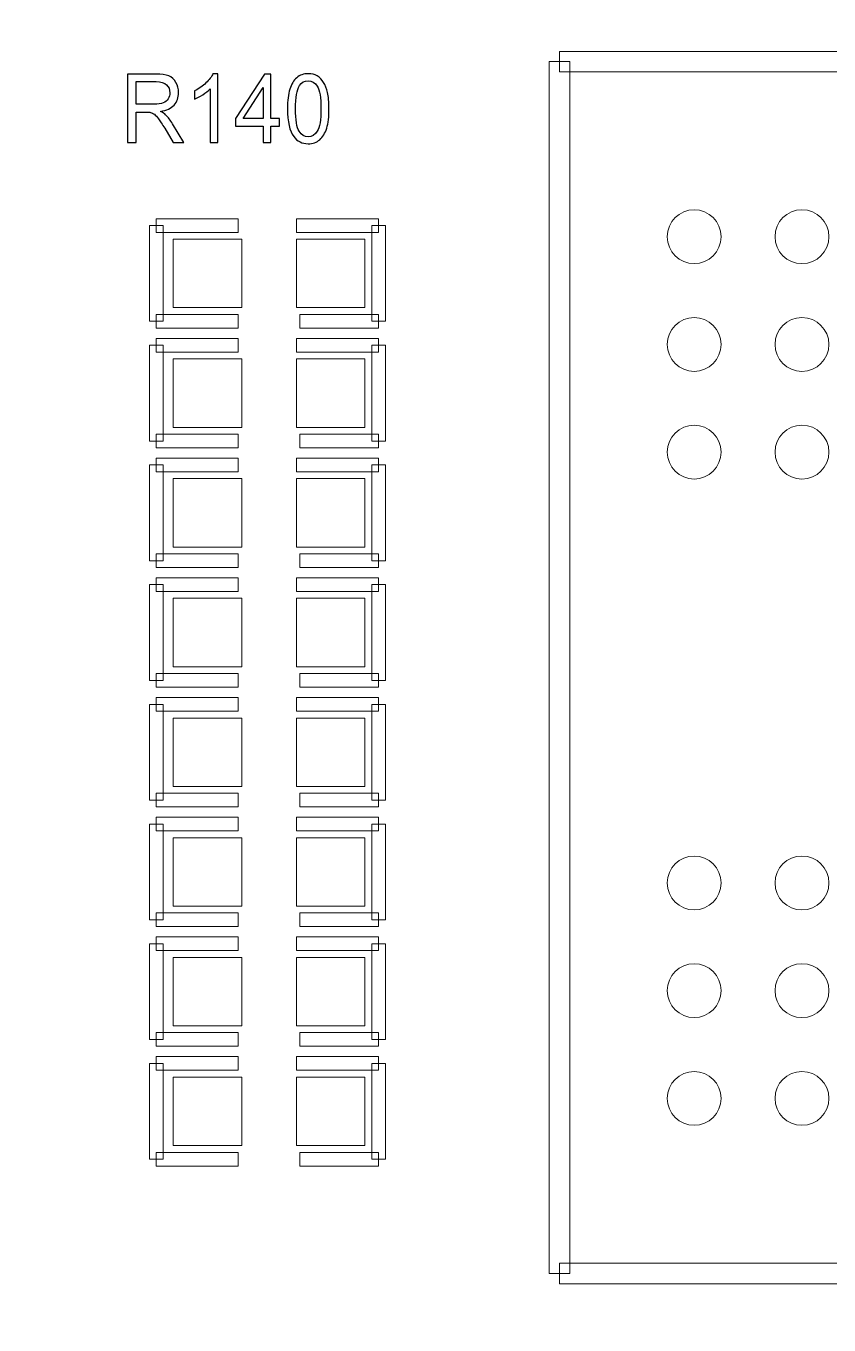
# Model space of a CAD drawing. Header units: millimetres. Extents: x -86 to 67, y -55 to 52.
# Drawn here: x -20.82 to -14.86, y -12.2 to -2.55 of the extents above; entities that cross this region are included whole.
import ezdxf

# ---------------------------------------------------------------- set-up
doc = ezdxf.new("R2010")
doc.units = ezdxf.units.MM
doc.header["$MEASUREMENT"] = 0
for name, color, linetype in [('BG_OUTLINE', 7, 'Continuous'), ('PG_SILKSCREEN_TOP', 7, 'Continuous'), ('PIN_TOP', 7, 'Continuous'), ('RD_SILKSCREEN_TOP', 7, 'Continuous')]:
    doc.layers.add(name, color=color, linetype=linetype)

msp = doc.modelspace()

# ---------------------------------------------------------------- linework, layer by layer
at = {"layer": 'BG_OUTLINE', "color": 3, "lineweight": 9}
msp.add_open_spline([(-60.0926, 34.7331), (-60.0926, 34.7331), (63.7724, 34.7331), (63.7724, 34.7331), (63.7724, 34.7331), (64.585, 34.7336), (65.3646, 34.4113), (65.9396, 33.837), (65.9396, 33.837), (66.5146, 33.2627), (66.8379, 32.4797), (66.8384, 31.667), (66.8384, 31.667), (66.8384, 31.667), (66.8412, -52.28), (66.8412, -52.28), (66.8412, -52.28), (66.8412, -52.28), (66.8384, -52.1933), (66.8384, -52.1933), (66.8384, -52.1933), (66.8389, -53.006), (66.5166, -53.7856), (65.9424, -54.3606), (65.9424, -54.3606), (65.3681, -54.9356), (64.585, -55.2589), (63.7724, -55.2594), (63.7724, -55.2594), (63.7724, -55.2594), (-60.1869, -55.2594), (-60.1869, -55.2594), (-60.1869, -55.2594), (-60.1869, -55.2594), (-60.0853, -55.2518), (-60.0853, -55.2518), (-60.0853, -55.2518), (-60.8979, -55.2523), (-61.6775, -54.9299), (-62.2525, -54.3557), (-62.2525, -54.3557), (-62.8275, -53.7814), (-63.1508, -52.9984), (-63.1513, -52.1857), (-63.1513, -52.1857), (-63.1513, -52.1857), (-63.1587, 31.667), (-63.1587, 31.667), (-63.1587, 31.667), (-63.1592, 32.4797), (-62.8369, 33.2593), (-62.2626, 33.8343), (-62.2626, 33.8343), (-61.6883, 34.4093), (-60.9053, 34.7326), (-60.0926, 34.7331)], degree=3, knots=[0, 0, 0, 0, 0.071429, 0.071429, 0.071429, 0.071429, 0.142857, 0.142857, 0.142857, 0.142857, 0.214286, 0.214286, 0.214286, 0.214286, 0.285714, 0.285714, 0.285714, 0.285714, 0.357143, 0.357143, 0.357143, 0.357143, 0.428571, 0.428571, 0.428571, 0.428571, 0.5, 0.5, 0.5, 0.5, 0.571429, 0.571429, 0.571429, 0.571429, 0.642857, 0.642857, 0.642857, 0.642857, 0.714286, 0.714286, 0.714286, 0.714286, 0.785714, 0.785714, 0.785714, 0.785714, 0.857143, 0.857143, 0.857143, 0.857143, 0.928571, 0.928571, 0.928571, 0.928571, 1, 1, 1, 1], dxfattribs=at)
at = {"layer": 'PG_SILKSCREEN_TOP', "color": 6, "lineweight": 9}
for points in [[(-16.8575, -2.8889), (-16.8575, -2.8889), (-16.8575, -2.7365), (-16.8575, -2.7365), (-16.8575, -2.7365), (-16.8575, -2.7365), (-3.3495, -2.7365), (-3.3495, -2.7365), (-3.3495, -2.7365), (-3.3495, -2.7365), (-3.3495, -2.8889), (-3.3495, -2.8889), (-3.3495, -2.8889), (-3.3495, -2.8889), (-16.8575, -2.8889), (-16.8575, -2.8889)], [(-16.7813, -11.8127), (-16.7813, -11.8127), (-16.9337, -11.8127), (-16.9337, -11.8127), (-16.9337, -11.8127), (-16.9337, -11.8127), (-16.9337, -2.8127), (-16.9337, -2.8127), (-16.9337, -2.8127), (-16.9337, -2.8127), (-16.7813, -2.8127), (-16.7813, -2.8127), (-16.7813, -2.8127), (-16.7813, -2.8127), (-16.7813, -11.8127), (-16.7813, -11.8127)], [(-19.9025, -4.0301), (-19.9025, -4.0301), (-19.8009, -4.0301), (-19.8009, -4.0301), (-19.8009, -4.0301), (-19.8009, -4.0301), (-19.8009, -4.7413), (-19.8009, -4.7413), (-19.8009, -4.7413), (-19.8009, -4.7413), (-19.9025, -4.7413), (-19.9025, -4.7413), (-19.9025, -4.7413), (-19.9025, -4.7413), (-19.9025, -4.0301), (-19.9025, -4.0301)], [(-19.8517, -4.0809), (-19.8517, -4.0809), (-19.8517, -3.9793), (-19.8517, -3.9793), (-19.8517, -3.9793), (-19.8517, -3.9793), (-19.2421, -3.9793), (-19.2421, -3.9793), (-19.2421, -3.9793), (-19.2421, -3.9793), (-19.2421, -4.0809), (-19.2421, -4.0809), (-19.2421, -4.0809), (-19.2421, -4.0809), (-19.8517, -4.0809), (-19.8517, -4.0809)], [(-18.8103, -4.0809), (-18.8103, -4.0809), (-18.8103, -3.9793), (-18.8103, -3.9793), (-18.8103, -3.9793), (-18.8103, -3.9793), (-18.2007, -3.9793), (-18.2007, -3.9793), (-18.2007, -3.9793), (-18.2007, -3.9793), (-18.2007, -4.0809), (-18.2007, -4.0809), (-18.2007, -4.0809), (-18.2007, -4.0809), (-18.8103, -4.0809), (-18.8103, -4.0809)], [(-18.2515, -4.0301), (-18.2515, -4.0301), (-18.1499, -4.0301), (-18.1499, -4.0301), (-18.1499, -4.0301), (-18.1499, -4.0301), (-18.1499, -4.7413), (-18.1499, -4.7413), (-18.1499, -4.7413), (-18.1499, -4.7413), (-18.2515, -4.7413), (-18.2515, -4.7413), (-18.2515, -4.7413), (-18.2515, -4.7413), (-18.2515, -4.0301), (-18.2515, -4.0301)], [(-19.8517, -4.7921), (-19.8517, -4.7921), (-19.8517, -4.6905), (-19.8517, -4.6905), (-19.8517, -4.6905), (-19.8517, -4.6905), (-19.2421, -4.6905), (-19.2421, -4.6905), (-19.2421, -4.6905), (-19.2421, -4.6905), (-19.2421, -4.7921), (-19.2421, -4.7921), (-19.2421, -4.7921), (-19.2421, -4.7921), (-19.8517, -4.7921), (-19.8517, -4.7921)], [(-18.2007, -4.6905), (-18.2007, -4.6905), (-18.2007, -4.7921), (-18.2007, -4.7921), (-18.2007, -4.7921), (-18.2007, -4.7921), (-18.7849, -4.7921), (-18.7849, -4.7921), (-18.7849, -4.7921), (-18.7849, -4.7921), (-18.7849, -4.6905), (-18.7849, -4.6905), (-18.7849, -4.6905), (-18.7849, -4.6905), (-18.2007, -4.6905), (-18.2007, -4.6905)], [(-19.9025, -4.9191), (-19.9025, -4.9191), (-19.8009, -4.9191), (-19.8009, -4.9191), (-19.8009, -4.9191), (-19.8009, -4.9191), (-19.8009, -5.6303), (-19.8009, -5.6303), (-19.8009, -5.6303), (-19.8009, -5.6303), (-19.9025, -5.6303), (-19.9025, -5.6303), (-19.9025, -5.6303), (-19.9025, -5.6303), (-19.9025, -4.9191), (-19.9025, -4.9191)], [(-19.8517, -4.9699), (-19.8517, -4.9699), (-19.8517, -4.8683), (-19.8517, -4.8683), (-19.8517, -4.8683), (-19.8517, -4.8683), (-19.2421, -4.8683), (-19.2421, -4.8683), (-19.2421, -4.8683), (-19.2421, -4.8683), (-19.2421, -4.9699), (-19.2421, -4.9699), (-19.2421, -4.9699), (-19.2421, -4.9699), (-19.8517, -4.9699), (-19.8517, -4.9699)], [(-18.8103, -4.9699), (-18.8103, -4.9699), (-18.8103, -4.8683), (-18.8103, -4.8683), (-18.8103, -4.8683), (-18.8103, -4.8683), (-18.2007, -4.8683), (-18.2007, -4.8683), (-18.2007, -4.8683), (-18.2007, -4.8683), (-18.2007, -4.9699), (-18.2007, -4.9699), (-18.2007, -4.9699), (-18.2007, -4.9699), (-18.8103, -4.9699), (-18.8103, -4.9699)], [(-18.2515, -4.9191), (-18.2515, -4.9191), (-18.1499, -4.9191), (-18.1499, -4.9191), (-18.1499, -4.9191), (-18.1499, -4.9191), (-18.1499, -5.6303), (-18.1499, -5.6303), (-18.1499, -5.6303), (-18.1499, -5.6303), (-18.2515, -5.6303), (-18.2515, -5.6303), (-18.2515, -5.6303), (-18.2515, -5.6303), (-18.2515, -4.9191), (-18.2515, -4.9191)], [(-19.8517, -5.6811), (-19.8517, -5.6811), (-19.8517, -5.5795), (-19.8517, -5.5795), (-19.8517, -5.5795), (-19.8517, -5.5795), (-19.2421, -5.5795), (-19.2421, -5.5795), (-19.2421, -5.5795), (-19.2421, -5.5795), (-19.2421, -5.6811), (-19.2421, -5.6811), (-19.2421, -5.6811), (-19.2421, -5.6811), (-19.8517, -5.6811), (-19.8517, -5.6811)], [(-18.2007, -5.5795), (-18.2007, -5.5795), (-18.2007, -5.6811), (-18.2007, -5.6811), (-18.2007, -5.6811), (-18.2007, -5.6811), (-18.7849, -5.6811), (-18.7849, -5.6811), (-18.7849, -5.6811), (-18.7849, -5.6811), (-18.7849, -5.5795), (-18.7849, -5.5795), (-18.7849, -5.5795), (-18.7849, -5.5795), (-18.2007, -5.5795), (-18.2007, -5.5795)], [(-19.8517, -5.8589), (-19.8517, -5.8589), (-19.8517, -5.7573), (-19.8517, -5.7573), (-19.8517, -5.7573), (-19.8517, -5.7573), (-19.2421, -5.7573), (-19.2421, -5.7573), (-19.2421, -5.7573), (-19.2421, -5.7573), (-19.2421, -5.8589), (-19.2421, -5.8589), (-19.2421, -5.8589), (-19.2421, -5.8589), (-19.8517, -5.8589), (-19.8517, -5.8589)], [(-18.8103, -5.8589), (-18.8103, -5.8589), (-18.8103, -5.7573), (-18.8103, -5.7573), (-18.8103, -5.7573), (-18.8103, -5.7573), (-18.2007, -5.7573), (-18.2007, -5.7573), (-18.2007, -5.7573), (-18.2007, -5.7573), (-18.2007, -5.8589), (-18.2007, -5.8589), (-18.2007, -5.8589), (-18.2007, -5.8589), (-18.8103, -5.8589), (-18.8103, -5.8589)], [(-19.9025, -5.8081), (-19.9025, -5.8081), (-19.8009, -5.8081), (-19.8009, -5.8081), (-19.8009, -5.8081), (-19.8009, -5.8081), (-19.8009, -6.5193), (-19.8009, -6.5193), (-19.8009, -6.5193), (-19.8009, -6.5193), (-19.9025, -6.5193), (-19.9025, -6.5193), (-19.9025, -6.5193), (-19.9025, -6.5193), (-19.9025, -5.8081), (-19.9025, -5.8081)], [(-18.2515, -5.8081), (-18.2515, -5.8081), (-18.1499, -5.8081), (-18.1499, -5.8081), (-18.1499, -5.8081), (-18.1499, -5.8081), (-18.1499, -6.5193), (-18.1499, -6.5193), (-18.1499, -6.5193), (-18.1499, -6.5193), (-18.2515, -6.5193), (-18.2515, -6.5193), (-18.2515, -6.5193), (-18.2515, -6.5193), (-18.2515, -5.8081), (-18.2515, -5.8081)], [(-19.8517, -6.5701), (-19.8517, -6.5701), (-19.8517, -6.4685), (-19.8517, -6.4685), (-19.8517, -6.4685), (-19.8517, -6.4685), (-19.2421, -6.4685), (-19.2421, -6.4685), (-19.2421, -6.4685), (-19.2421, -6.4685), (-19.2421, -6.5701), (-19.2421, -6.5701), (-19.2421, -6.5701), (-19.2421, -6.5701), (-19.8517, -6.5701), (-19.8517, -6.5701)], [(-18.2007, -6.4685), (-18.2007, -6.4685), (-18.2007, -6.5701), (-18.2007, -6.5701), (-18.2007, -6.5701), (-18.2007, -6.5701), (-18.7849, -6.5701), (-18.7849, -6.5701), (-18.7849, -6.5701), (-18.7849, -6.5701), (-18.7849, -6.4685), (-18.7849, -6.4685), (-18.7849, -6.4685), (-18.7849, -6.4685), (-18.2007, -6.4685), (-18.2007, -6.4685)], [(-19.8517, -6.7479), (-19.8517, -6.7479), (-19.8517, -6.6463), (-19.8517, -6.6463), (-19.8517, -6.6463), (-19.8517, -6.6463), (-19.2421, -6.6463), (-19.2421, -6.6463), (-19.2421, -6.6463), (-19.2421, -6.6463), (-19.2421, -6.7479), (-19.2421, -6.7479), (-19.2421, -6.7479), (-19.2421, -6.7479), (-19.8517, -6.7479), (-19.8517, -6.7479)], [(-18.8103, -6.7479), (-18.8103, -6.7479), (-18.8103, -6.6463), (-18.8103, -6.6463), (-18.8103, -6.6463), (-18.8103, -6.6463), (-18.2007, -6.6463), (-18.2007, -6.6463), (-18.2007, -6.6463), (-18.2007, -6.6463), (-18.2007, -6.7479), (-18.2007, -6.7479), (-18.2007, -6.7479), (-18.2007, -6.7479), (-18.8103, -6.7479), (-18.8103, -6.7479)], [(-19.9025, -6.6971), (-19.9025, -6.6971), (-19.8009, -6.6971), (-19.8009, -6.6971), (-19.8009, -6.6971), (-19.8009, -6.6971), (-19.8009, -7.4083), (-19.8009, -7.4083), (-19.8009, -7.4083), (-19.8009, -7.4083), (-19.9025, -7.4083), (-19.9025, -7.4083), (-19.9025, -7.4083), (-19.9025, -7.4083), (-19.9025, -6.6971), (-19.9025, -6.6971)], [(-18.2515, -6.6971), (-18.2515, -6.6971), (-18.1499, -6.6971), (-18.1499, -6.6971), (-18.1499, -6.6971), (-18.1499, -6.6971), (-18.1499, -7.4083), (-18.1499, -7.4083), (-18.1499, -7.4083), (-18.1499, -7.4083), (-18.2515, -7.4083), (-18.2515, -7.4083), (-18.2515, -7.4083), (-18.2515, -7.4083), (-18.2515, -6.6971), (-18.2515, -6.6971)], [(-19.8517, -7.4591), (-19.8517, -7.4591), (-19.8517, -7.3575), (-19.8517, -7.3575), (-19.8517, -7.3575), (-19.8517, -7.3575), (-19.2421, -7.3575), (-19.2421, -7.3575), (-19.2421, -7.3575), (-19.2421, -7.3575), (-19.2421, -7.4591), (-19.2421, -7.4591), (-19.2421, -7.4591), (-19.2421, -7.4591), (-19.8517, -7.4591), (-19.8517, -7.4591)], [(-18.2007, -7.3575), (-18.2007, -7.3575), (-18.2007, -7.4591), (-18.2007, -7.4591), (-18.2007, -7.4591), (-18.2007, -7.4591), (-18.7849, -7.4591), (-18.7849, -7.4591), (-18.7849, -7.4591), (-18.7849, -7.4591), (-18.7849, -7.3575), (-18.7849, -7.3575), (-18.7849, -7.3575), (-18.7849, -7.3575), (-18.2007, -7.3575), (-18.2007, -7.3575)], [(-19.9025, -7.5861), (-19.9025, -7.5861), (-19.8009, -7.5861), (-19.8009, -7.5861), (-19.8009, -7.5861), (-19.8009, -7.5861), (-19.8009, -8.2973), (-19.8009, -8.2973), (-19.8009, -8.2973), (-19.8009, -8.2973), (-19.9025, -8.2973), (-19.9025, -8.2973), (-19.9025, -8.2973), (-19.9025, -8.2973), (-19.9025, -7.5861), (-19.9025, -7.5861)], [(-19.8517, -7.6369), (-19.8517, -7.6369), (-19.8517, -7.5353), (-19.8517, -7.5353), (-19.8517, -7.5353), (-19.8517, -7.5353), (-19.2421, -7.5353), (-19.2421, -7.5353), (-19.2421, -7.5353), (-19.2421, -7.5353), (-19.2421, -7.6369), (-19.2421, -7.6369), (-19.2421, -7.6369), (-19.2421, -7.6369), (-19.8517, -7.6369), (-19.8517, -7.6369)], [(-18.8103, -7.6369), (-18.8103, -7.6369), (-18.8103, -7.5353), (-18.8103, -7.5353), (-18.8103, -7.5353), (-18.8103, -7.5353), (-18.2007, -7.5353), (-18.2007, -7.5353), (-18.2007, -7.5353), (-18.2007, -7.5353), (-18.2007, -7.6369), (-18.2007, -7.6369), (-18.2007, -7.6369), (-18.2007, -7.6369), (-18.8103, -7.6369), (-18.8103, -7.6369)], [(-18.2515, -7.5861), (-18.2515, -7.5861), (-18.1499, -7.5861), (-18.1499, -7.5861), (-18.1499, -7.5861), (-18.1499, -7.5861), (-18.1499, -8.2973), (-18.1499, -8.2973), (-18.1499, -8.2973), (-18.1499, -8.2973), (-18.2515, -8.2973), (-18.2515, -8.2973), (-18.2515, -8.2973), (-18.2515, -8.2973), (-18.2515, -7.5861), (-18.2515, -7.5861)], [(-19.8517, -8.3481), (-19.8517, -8.3481), (-19.8517, -8.2465), (-19.8517, -8.2465), (-19.8517, -8.2465), (-19.8517, -8.2465), (-19.2421, -8.2465), (-19.2421, -8.2465), (-19.2421, -8.2465), (-19.2421, -8.2465), (-19.2421, -8.3481), (-19.2421, -8.3481), (-19.2421, -8.3481), (-19.2421, -8.3481), (-19.8517, -8.3481), (-19.8517, -8.3481)], [(-18.2007, -8.2465), (-18.2007, -8.2465), (-18.2007, -8.3481), (-18.2007, -8.3481), (-18.2007, -8.3481), (-18.2007, -8.3481), (-18.7849, -8.3481), (-18.7849, -8.3481), (-18.7849, -8.3481), (-18.7849, -8.3481), (-18.7849, -8.2465), (-18.7849, -8.2465), (-18.7849, -8.2465), (-18.7849, -8.2465), (-18.2007, -8.2465), (-18.2007, -8.2465)], [(-19.9025, -8.4751), (-19.9025, -8.4751), (-19.8009, -8.4751), (-19.8009, -8.4751), (-19.8009, -8.4751), (-19.8009, -8.4751), (-19.8009, -9.1863), (-19.8009, -9.1863), (-19.8009, -9.1863), (-19.8009, -9.1863), (-19.9025, -9.1863), (-19.9025, -9.1863), (-19.9025, -9.1863), (-19.9025, -9.1863), (-19.9025, -8.4751), (-19.9025, -8.4751)], [(-19.8517, -8.5259), (-19.8517, -8.5259), (-19.8517, -8.4243), (-19.8517, -8.4243), (-19.8517, -8.4243), (-19.8517, -8.4243), (-19.2421, -8.4243), (-19.2421, -8.4243), (-19.2421, -8.4243), (-19.2421, -8.4243), (-19.2421, -8.5259), (-19.2421, -8.5259), (-19.2421, -8.5259), (-19.2421, -8.5259), (-19.8517, -8.5259), (-19.8517, -8.5259)], [(-18.8103, -8.5259), (-18.8103, -8.5259), (-18.8103, -8.4243), (-18.8103, -8.4243), (-18.8103, -8.4243), (-18.8103, -8.4243), (-18.2007, -8.4243), (-18.2007, -8.4243), (-18.2007, -8.4243), (-18.2007, -8.4243), (-18.2007, -8.5259), (-18.2007, -8.5259), (-18.2007, -8.5259), (-18.2007, -8.5259), (-18.8103, -8.5259), (-18.8103, -8.5259)], [(-18.2515, -8.4751), (-18.2515, -8.4751), (-18.1499, -8.4751), (-18.1499, -8.4751), (-18.1499, -8.4751), (-18.1499, -8.4751), (-18.1499, -9.1863), (-18.1499, -9.1863), (-18.1499, -9.1863), (-18.1499, -9.1863), (-18.2515, -9.1863), (-18.2515, -9.1863), (-18.2515, -9.1863), (-18.2515, -9.1863), (-18.2515, -8.4751), (-18.2515, -8.4751)], [(-19.8517, -9.2371), (-19.8517, -9.2371), (-19.8517, -9.1355), (-19.8517, -9.1355), (-19.8517, -9.1355), (-19.8517, -9.1355), (-19.2421, -9.1355), (-19.2421, -9.1355), (-19.2421, -9.1355), (-19.2421, -9.1355), (-19.2421, -9.2371), (-19.2421, -9.2371), (-19.2421, -9.2371), (-19.2421, -9.2371), (-19.8517, -9.2371), (-19.8517, -9.2371)], [(-18.2007, -9.1355), (-18.2007, -9.1355), (-18.2007, -9.2371), (-18.2007, -9.2371), (-18.2007, -9.2371), (-18.2007, -9.2371), (-18.7849, -9.2371), (-18.7849, -9.2371), (-18.7849, -9.2371), (-18.7849, -9.2371), (-18.7849, -9.1355), (-18.7849, -9.1355), (-18.7849, -9.1355), (-18.7849, -9.1355), (-18.2007, -9.1355), (-18.2007, -9.1355)], [(-19.8517, -9.4149), (-19.8517, -9.4149), (-19.8517, -9.3133), (-19.8517, -9.3133), (-19.8517, -9.3133), (-19.8517, -9.3133), (-19.2421, -9.3133), (-19.2421, -9.3133), (-19.2421, -9.3133), (-19.2421, -9.3133), (-19.2421, -9.4149), (-19.2421, -9.4149), (-19.2421, -9.4149), (-19.2421, -9.4149), (-19.8517, -9.4149), (-19.8517, -9.4149)], [(-18.8103, -9.4149), (-18.8103, -9.4149), (-18.8103, -9.3133), (-18.8103, -9.3133), (-18.8103, -9.3133), (-18.8103, -9.3133), (-18.2007, -9.3133), (-18.2007, -9.3133), (-18.2007, -9.3133), (-18.2007, -9.3133), (-18.2007, -9.4149), (-18.2007, -9.4149), (-18.2007, -9.4149), (-18.2007, -9.4149), (-18.8103, -9.4149), (-18.8103, -9.4149)], [(-19.9025, -9.3641), (-19.9025, -9.3641), (-19.8009, -9.3641), (-19.8009, -9.3641), (-19.8009, -9.3641), (-19.8009, -9.3641), (-19.8009, -10.0753), (-19.8009, -10.0753), (-19.8009, -10.0753), (-19.8009, -10.0753), (-19.9025, -10.0753), (-19.9025, -10.0753), (-19.9025, -10.0753), (-19.9025, -10.0753), (-19.9025, -9.3641), (-19.9025, -9.3641)], [(-18.2515, -9.3641), (-18.2515, -9.3641), (-18.1499, -9.3641), (-18.1499, -9.3641), (-18.1499, -9.3641), (-18.1499, -9.3641), (-18.1499, -10.0753), (-18.1499, -10.0753), (-18.1499, -10.0753), (-18.1499, -10.0753), (-18.2515, -10.0753), (-18.2515, -10.0753), (-18.2515, -10.0753), (-18.2515, -10.0753), (-18.2515, -9.3641), (-18.2515, -9.3641)], [(-19.8517, -10.1261), (-19.8517, -10.1261), (-19.8517, -10.0245), (-19.8517, -10.0245), (-19.8517, -10.0245), (-19.8517, -10.0245), (-19.2421, -10.0245), (-19.2421, -10.0245), (-19.2421, -10.0245), (-19.2421, -10.0245), (-19.2421, -10.1261), (-19.2421, -10.1261), (-19.2421, -10.1261), (-19.2421, -10.1261), (-19.8517, -10.1261), (-19.8517, -10.1261)], [(-18.2007, -10.0245), (-18.2007, -10.0245), (-18.2007, -10.1261), (-18.2007, -10.1261), (-18.2007, -10.1261), (-18.2007, -10.1261), (-18.7849, -10.1261), (-18.7849, -10.1261), (-18.7849, -10.1261), (-18.7849, -10.1261), (-18.7849, -10.0245), (-18.7849, -10.0245), (-18.7849, -10.0245), (-18.7849, -10.0245), (-18.2007, -10.0245), (-18.2007, -10.0245)], [(-19.8517, -10.3039), (-19.8517, -10.3039), (-19.8517, -10.2023), (-19.8517, -10.2023), (-19.8517, -10.2023), (-19.8517, -10.2023), (-19.2421, -10.2023), (-19.2421, -10.2023), (-19.2421, -10.2023), (-19.2421, -10.2023), (-19.2421, -10.3039), (-19.2421, -10.3039), (-19.2421, -10.3039), (-19.2421, -10.3039), (-19.8517, -10.3039), (-19.8517, -10.3039)], [(-18.8103, -10.3039), (-18.8103, -10.3039), (-18.8103, -10.2023), (-18.8103, -10.2023), (-18.8103, -10.2023), (-18.8103, -10.2023), (-18.2007, -10.2023), (-18.2007, -10.2023), (-18.2007, -10.2023), (-18.2007, -10.2023), (-18.2007, -10.3039), (-18.2007, -10.3039), (-18.2007, -10.3039), (-18.2007, -10.3039), (-18.8103, -10.3039), (-18.8103, -10.3039)], [(-19.9025, -10.2531), (-19.9025, -10.2531), (-19.8009, -10.2531), (-19.8009, -10.2531), (-19.8009, -10.2531), (-19.8009, -10.2531), (-19.8009, -10.9643), (-19.8009, -10.9643), (-19.8009, -10.9643), (-19.8009, -10.9643), (-19.9025, -10.9643), (-19.9025, -10.9643), (-19.9025, -10.9643), (-19.9025, -10.9643), (-19.9025, -10.2531), (-19.9025, -10.2531)], [(-18.2515, -10.2531), (-18.2515, -10.2531), (-18.1499, -10.2531), (-18.1499, -10.2531), (-18.1499, -10.2531), (-18.1499, -10.2531), (-18.1499, -10.9643), (-18.1499, -10.9643), (-18.1499, -10.9643), (-18.1499, -10.9643), (-18.2515, -10.9643), (-18.2515, -10.9643), (-18.2515, -10.9643), (-18.2515, -10.9643), (-18.2515, -10.2531), (-18.2515, -10.2531)], [(-19.8517, -11.0151), (-19.8517, -11.0151), (-19.8517, -10.9135), (-19.8517, -10.9135), (-19.8517, -10.9135), (-19.8517, -10.9135), (-19.2421, -10.9135), (-19.2421, -10.9135), (-19.2421, -10.9135), (-19.2421, -10.9135), (-19.2421, -11.0151), (-19.2421, -11.0151), (-19.2421, -11.0151), (-19.2421, -11.0151), (-19.8517, -11.0151), (-19.8517, -11.0151)], [(-18.2007, -10.9135), (-18.2007, -10.9135), (-18.2007, -11.0151), (-18.2007, -11.0151), (-18.2007, -11.0151), (-18.2007, -11.0151), (-18.7849, -11.0151), (-18.7849, -11.0151), (-18.7849, -11.0151), (-18.7849, -11.0151), (-18.7849, -10.9135), (-18.7849, -10.9135), (-18.7849, -10.9135), (-18.7849, -10.9135), (-18.2007, -10.9135), (-18.2007, -10.9135)], [(-2.8575, -11.7365), (-2.8575, -11.7365), (-2.8575, -11.8889), (-2.8575, -11.8889), (-2.8575, -11.8889), (-2.8575, -11.8889), (-16.8575, -11.8889), (-16.8575, -11.8889), (-16.8575, -11.8889), (-16.8575, -11.8889), (-16.8575, -11.7365), (-16.8575, -11.7365), (-16.8575, -11.7365), (-16.8575, -11.7365), (-2.8575, -11.7365), (-2.8575, -11.7365)]]:
    msp.add_open_spline(points, degree=3, knots=[0, 0, 0, 0, 0.25, 0.25, 0.25, 0.25, 0.5, 0.5, 0.5, 0.5, 0.75, 0.75, 0.75, 0.75, 1, 1, 1, 1], dxfattribs=at)
at = {"layer": 'PIN_TOP', "lineweight": 9}
for points in [[(-15.6575, -4.1127), (-15.6575, -4.0022), (-15.7471, -3.9126), (-15.8575, -3.9126), (-15.8575, -3.9126), (-15.968, -3.9126), (-16.0575, -4.0022), (-16.0575, -4.1127), (-16.0575, -4.1127), (-16.0575, -4.2231), (-15.968, -4.3127), (-15.8575, -4.3127), (-15.8575, -4.3127), (-15.7471, -4.3127), (-15.6575, -4.2231), (-15.6575, -4.1127)], [(-14.8574, -4.1127), (-14.8574, -4.0022), (-14.947, -3.9126), (-15.0574, -3.9126), (-15.0574, -3.9126), (-15.1679, -3.9126), (-15.2574, -4.0022), (-15.2574, -4.1127), (-15.2574, -4.1127), (-15.2574, -4.2231), (-15.1679, -4.3127), (-15.0574, -4.3127), (-15.0574, -4.3127), (-14.947, -4.3127), (-14.8574, -4.2231), (-14.8574, -4.1127)], [(-19.7247, -4.6397), (-19.7247, -4.6397), (-19.7247, -4.1317), (-19.7247, -4.1317), (-19.7247, -4.1317), (-19.7247, -4.1317), (-19.2167, -4.1317), (-19.2167, -4.1317), (-19.2167, -4.1317), (-19.2167, -4.1317), (-19.2167, -4.6397), (-19.2167, -4.6397), (-19.2167, -4.6397), (-19.2167, -4.6397), (-19.7247, -4.6397), (-19.7247, -4.6397)], [(-18.8103, -4.6397), (-18.8103, -4.6397), (-18.8103, -4.1317), (-18.8103, -4.1317), (-18.8103, -4.1317), (-18.8103, -4.1317), (-18.3023, -4.1317), (-18.3023, -4.1317), (-18.3023, -4.1317), (-18.3023, -4.1317), (-18.3023, -4.6397), (-18.3023, -4.6397), (-18.3023, -4.6397), (-18.3023, -4.6397), (-18.8103, -4.6397), (-18.8103, -4.6397)], [(-15.6575, -4.9128), (-15.6575, -4.8023), (-15.7471, -4.7127), (-15.8575, -4.7127), (-15.8575, -4.7127), (-15.968, -4.7127), (-16.0575, -4.8023), (-16.0575, -4.9128), (-16.0575, -4.9128), (-16.0575, -5.0232), (-15.968, -5.1128), (-15.8575, -5.1128), (-15.8575, -5.1128), (-15.7471, -5.1128), (-15.6575, -5.0232), (-15.6575, -4.9128)], [(-14.8574, -4.9128), (-14.8574, -4.8023), (-14.947, -4.7127), (-15.0574, -4.7127), (-15.0574, -4.7127), (-15.1679, -4.7127), (-15.2574, -4.8023), (-15.2574, -4.9128), (-15.2574, -4.9128), (-15.2574, -5.0232), (-15.1679, -5.1128), (-15.0574, -5.1128), (-15.0574, -5.1128), (-14.947, -5.1128), (-14.8574, -5.0232), (-14.8574, -4.9128)], [(-19.7247, -5.5287), (-19.7247, -5.5287), (-19.7247, -5.0207), (-19.7247, -5.0207), (-19.7247, -5.0207), (-19.7247, -5.0207), (-19.2167, -5.0207), (-19.2167, -5.0207), (-19.2167, -5.0207), (-19.2167, -5.0207), (-19.2167, -5.5287), (-19.2167, -5.5287), (-19.2167, -5.5287), (-19.2167, -5.5287), (-19.7247, -5.5287), (-19.7247, -5.5287)], [(-18.8103, -5.5287), (-18.8103, -5.5287), (-18.8103, -5.0207), (-18.8103, -5.0207), (-18.8103, -5.0207), (-18.8103, -5.0207), (-18.3023, -5.0207), (-18.3023, -5.0207), (-18.3023, -5.0207), (-18.3023, -5.0207), (-18.3023, -5.5287), (-18.3023, -5.5287), (-18.3023, -5.5287), (-18.3023, -5.5287), (-18.8103, -5.5287), (-18.8103, -5.5287)], [(-15.6575, -5.7126), (-15.6575, -5.6021), (-15.7471, -5.5126), (-15.8575, -5.5126), (-15.8575, -5.5126), (-15.968, -5.5126), (-16.0575, -5.6021), (-16.0575, -5.7126), (-16.0575, -5.7126), (-16.0575, -5.8231), (-15.968, -5.9126), (-15.8575, -5.9126), (-15.8575, -5.9126), (-15.7471, -5.9126), (-15.6575, -5.8231), (-15.6575, -5.7126)], [(-14.8574, -5.7126), (-14.8574, -5.6021), (-14.947, -5.5126), (-15.0574, -5.5126), (-15.0574, -5.5126), (-15.1679, -5.5126), (-15.2574, -5.6021), (-15.2574, -5.7126), (-15.2574, -5.7126), (-15.2574, -5.8231), (-15.1679, -5.9126), (-15.0574, -5.9126), (-15.0574, -5.9126), (-14.947, -5.9126), (-14.8574, -5.8231), (-14.8574, -5.7126)], [(-19.7247, -6.4177), (-19.7247, -6.4177), (-19.7247, -5.9097), (-19.7247, -5.9097), (-19.7247, -5.9097), (-19.7247, -5.9097), (-19.2167, -5.9097), (-19.2167, -5.9097), (-19.2167, -5.9097), (-19.2167, -5.9097), (-19.2167, -6.4177), (-19.2167, -6.4177), (-19.2167, -6.4177), (-19.2167, -6.4177), (-19.7247, -6.4177), (-19.7247, -6.4177)], [(-18.8103, -6.4177), (-18.8103, -6.4177), (-18.8103, -5.9097), (-18.8103, -5.9097), (-18.8103, -5.9097), (-18.8103, -5.9097), (-18.3023, -5.9097), (-18.3023, -5.9097), (-18.3023, -5.9097), (-18.3023, -5.9097), (-18.3023, -6.4177), (-18.3023, -6.4177), (-18.3023, -6.4177), (-18.3023, -6.4177), (-18.8103, -6.4177), (-18.8103, -6.4177)], [(-19.7247, -7.3067), (-19.7247, -7.3067), (-19.7247, -6.7987), (-19.7247, -6.7987), (-19.7247, -6.7987), (-19.7247, -6.7987), (-19.2167, -6.7987), (-19.2167, -6.7987), (-19.2167, -6.7987), (-19.2167, -6.7987), (-19.2167, -7.3067), (-19.2167, -7.3067), (-19.2167, -7.3067), (-19.2167, -7.3067), (-19.7247, -7.3067), (-19.7247, -7.3067)], [(-18.8103, -7.3067), (-18.8103, -7.3067), (-18.8103, -6.7987), (-18.8103, -6.7987), (-18.8103, -6.7987), (-18.8103, -6.7987), (-18.3023, -6.7987), (-18.3023, -6.7987), (-18.3023, -6.7987), (-18.3023, -6.7987), (-18.3023, -7.3067), (-18.3023, -7.3067), (-18.3023, -7.3067), (-18.3023, -7.3067), (-18.8103, -7.3067), (-18.8103, -7.3067)], [(-19.7247, -8.1957), (-19.7247, -8.1957), (-19.7247, -7.6877), (-19.7247, -7.6877), (-19.7247, -7.6877), (-19.7247, -7.6877), (-19.2167, -7.6877), (-19.2167, -7.6877), (-19.2167, -7.6877), (-19.2167, -7.6877), (-19.2167, -8.1957), (-19.2167, -8.1957), (-19.2167, -8.1957), (-19.2167, -8.1957), (-19.7247, -8.1957), (-19.7247, -8.1957)], [(-18.8103, -8.1957), (-18.8103, -8.1957), (-18.8103, -7.6877), (-18.8103, -7.6877), (-18.8103, -7.6877), (-18.8103, -7.6877), (-18.3023, -7.6877), (-18.3023, -7.6877), (-18.3023, -7.6877), (-18.3023, -7.6877), (-18.3023, -8.1957), (-18.3023, -8.1957), (-18.3023, -8.1957), (-18.3023, -8.1957), (-18.8103, -8.1957), (-18.8103, -8.1957)], [(-19.7247, -9.0847), (-19.7247, -9.0847), (-19.7247, -8.5767), (-19.7247, -8.5767), (-19.7247, -8.5767), (-19.7247, -8.5767), (-19.2167, -8.5767), (-19.2167, -8.5767), (-19.2167, -8.5767), (-19.2167, -8.5767), (-19.2167, -9.0847), (-19.2167, -9.0847), (-19.2167, -9.0847), (-19.2167, -9.0847), (-19.7247, -9.0847), (-19.7247, -9.0847)], [(-18.8103, -9.0847), (-18.8103, -9.0847), (-18.8103, -8.5767), (-18.8103, -8.5767), (-18.8103, -8.5767), (-18.8103, -8.5767), (-18.3023, -8.5767), (-18.3023, -8.5767), (-18.3023, -8.5767), (-18.3023, -8.5767), (-18.3023, -9.0847), (-18.3023, -9.0847), (-18.3023, -9.0847), (-18.3023, -9.0847), (-18.8103, -9.0847), (-18.8103, -9.0847)], [(-15.6575, -8.9128), (-15.6575, -8.8023), (-15.7471, -8.7127), (-15.8575, -8.7127), (-15.8575, -8.7127), (-15.968, -8.7127), (-16.0575, -8.8023), (-16.0575, -8.9128), (-16.0575, -8.9128), (-16.0575, -9.0232), (-15.968, -9.1128), (-15.8575, -9.1128), (-15.8575, -9.1128), (-15.7471, -9.1128), (-15.6575, -9.0232), (-15.6575, -8.9128)], [(-14.8574, -8.9128), (-14.8574, -8.8023), (-14.947, -8.7127), (-15.0574, -8.7127), (-15.0574, -8.7127), (-15.1679, -8.7127), (-15.2574, -8.8023), (-15.2574, -8.9128), (-15.2574, -8.9128), (-15.2574, -9.0232), (-15.1679, -9.1128), (-15.0574, -9.1128), (-15.0574, -9.1128), (-14.947, -9.1128), (-14.8574, -9.0232), (-14.8574, -8.9128)], [(-19.7247, -9.9737), (-19.7247, -9.9737), (-19.7247, -9.4657), (-19.7247, -9.4657), (-19.7247, -9.4657), (-19.7247, -9.4657), (-19.2167, -9.4657), (-19.2167, -9.4657), (-19.2167, -9.4657), (-19.2167, -9.4657), (-19.2167, -9.9737), (-19.2167, -9.9737), (-19.2167, -9.9737), (-19.2167, -9.9737), (-19.7247, -9.9737), (-19.7247, -9.9737)], [(-18.8103, -9.9737), (-18.8103, -9.9737), (-18.8103, -9.4657), (-18.8103, -9.4657), (-18.8103, -9.4657), (-18.8103, -9.4657), (-18.3023, -9.4657), (-18.3023, -9.4657), (-18.3023, -9.4657), (-18.3023, -9.4657), (-18.3023, -9.9737), (-18.3023, -9.9737), (-18.3023, -9.9737), (-18.3023, -9.9737), (-18.8103, -9.9737), (-18.8103, -9.9737)], [(-15.6575, -9.7126), (-15.6575, -9.6021), (-15.7471, -9.5126), (-15.8575, -9.5126), (-15.8575, -9.5126), (-15.968, -9.5126), (-16.0575, -9.6021), (-16.0575, -9.7126), (-16.0575, -9.7126), (-16.0575, -9.8231), (-15.968, -9.9126), (-15.8575, -9.9126), (-15.8575, -9.9126), (-15.7471, -9.9126), (-15.6575, -9.8231), (-15.6575, -9.7126)], [(-14.8574, -9.7126), (-14.8574, -9.6021), (-14.947, -9.5126), (-15.0574, -9.5126), (-15.0574, -9.5126), (-15.1679, -9.5126), (-15.2574, -9.6021), (-15.2574, -9.7126), (-15.2574, -9.7126), (-15.2574, -9.8231), (-15.1679, -9.9126), (-15.0574, -9.9126), (-15.0574, -9.9126), (-14.947, -9.9126), (-14.8574, -9.8231), (-14.8574, -9.7126)], [(-15.6575, -10.5127), (-15.6575, -10.4022), (-15.7471, -10.3127), (-15.8575, -10.3127), (-15.8575, -10.3127), (-15.968, -10.3127), (-16.0575, -10.4022), (-16.0575, -10.5127), (-16.0575, -10.5127), (-16.0575, -10.6232), (-15.968, -10.7127), (-15.8575, -10.7127), (-15.8575, -10.7127), (-15.7471, -10.7127), (-15.6575, -10.6232), (-15.6575, -10.5127)], [(-14.8574, -10.5127), (-14.8574, -10.4022), (-14.947, -10.3127), (-15.0574, -10.3127), (-15.0574, -10.3127), (-15.1679, -10.3127), (-15.2574, -10.4022), (-15.2574, -10.5127), (-15.2574, -10.5127), (-15.2574, -10.6232), (-15.1679, -10.7127), (-15.0574, -10.7127), (-15.0574, -10.7127), (-14.947, -10.7127), (-14.8574, -10.6232), (-14.8574, -10.5127)], [(-19.7247, -10.8627), (-19.7247, -10.8627), (-19.7247, -10.3547), (-19.7247, -10.3547), (-19.7247, -10.3547), (-19.7247, -10.3547), (-19.2167, -10.3547), (-19.2167, -10.3547), (-19.2167, -10.3547), (-19.2167, -10.3547), (-19.2167, -10.8627), (-19.2167, -10.8627), (-19.2167, -10.8627), (-19.2167, -10.8627), (-19.7247, -10.8627), (-19.7247, -10.8627)], [(-18.8103, -10.8627), (-18.8103, -10.8627), (-18.8103, -10.3547), (-18.8103, -10.3547), (-18.8103, -10.3547), (-18.8103, -10.3547), (-18.3023, -10.3547), (-18.3023, -10.3547), (-18.3023, -10.3547), (-18.3023, -10.3547), (-18.3023, -10.8627), (-18.3023, -10.8627), (-18.3023, -10.8627), (-18.3023, -10.8627), (-18.8103, -10.8627), (-18.8103, -10.8627)]]:
    msp.add_open_spline(points, degree=3, knots=[0, 0, 0, 0, 0.25, 0.25, 0.25, 0.25, 0.5, 0.5, 0.5, 0.5, 0.75, 0.75, 0.75, 0.75, 1, 1, 1, 1], dxfattribs=at)
at = {"layer": 'RD_SILKSCREEN_TOP', "color": 8}
for points, knots in [([(-20.0639, -3.4137), (-20.0639, -3.4137), (-20.0639, -2.9046), (-20.0639, -2.9046), (-20.0639, -2.9046), (-20.0639, -2.9046), (-19.8543, -2.9046), (-19.8543, -2.9046), (-19.8543, -2.9046), (-19.8122, -2.9046), (-19.7801, -2.9092), (-19.7582, -2.9183), (-19.7582, -2.9183), (-19.7363, -2.9275), (-19.7188, -2.9436), (-19.7056, -2.9667), (-19.7056, -2.9667), (-19.6925, -2.9899), (-19.686, -3.0155), (-19.686, -3.0435), (-19.686, -3.0435), (-19.686, -3.0797), (-19.6967, -3.11), (-19.7186, -3.1348), (-19.7186, -3.1348), (-19.7403, -3.1596), (-19.7738, -3.1753), (-19.8192, -3.1821), (-19.8192, -3.1821), (-19.8026, -3.1906), (-19.79, -3.199), (-19.7814, -3.2075), (-19.7814, -3.2075), (-19.7631, -3.2255), (-19.7459, -3.2481), (-19.7294, -3.2751), (-19.7294, -3.2751), (-19.7294, -3.2751), (-19.6472, -3.4137), (-19.6472, -3.4137), (-19.6472, -3.4137), (-19.6472, -3.4137), (-19.726, -3.4137), (-19.726, -3.4137), (-19.726, -3.4137), (-19.726, -3.4137), (-19.7885, -3.3077), (-19.7885, -3.3077), (-19.7885, -3.3077), (-19.8068, -3.2773), (-19.8218, -3.2538), (-19.8337, -3.2377), (-19.8337, -3.2377), (-19.8455, -3.2214), (-19.8561, -3.2101), (-19.8654, -3.2037), (-19.8654, -3.2037), (-19.8747, -3.1971), (-19.8842, -3.1926), (-19.8939, -3.19), (-19.8939, -3.19), (-19.901, -3.1885), (-19.9126, -3.1877), (-19.9288, -3.1877), (-19.9288, -3.1877), (-19.9288, -3.1877), (-20.0013, -3.1877), (-20.0013, -3.1877), (-20.0013, -3.1877), (-20.0013, -3.1877), (-20.0013, -3.4137), (-20.0013, -3.4137), (-20.0013, -3.4137), (-20.0013, -3.4137), (-20.0639, -3.4137), (-20.0639, -3.4137)], [0, 0, 0, 0, 0.052632, 0.052632, 0.052632, 0.052632, 0.105263, 0.105263, 0.105263, 0.105263, 0.157895, 0.157895, 0.157895, 0.157895, 0.210526, 0.210526, 0.210526, 0.210526, 0.263158, 0.263158, 0.263158, 0.263158, 0.315789, 0.315789, 0.315789, 0.315789, 0.368421, 0.368421, 0.368421, 0.368421, 0.421053, 0.421053, 0.421053, 0.421053, 0.473684, 0.473684, 0.473684, 0.473684, 0.526316, 0.526316, 0.526316, 0.526316, 0.578947, 0.578947, 0.578947, 0.578947, 0.631579, 0.631579, 0.631579, 0.631579, 0.684211, 0.684211, 0.684211, 0.684211, 0.736842, 0.736842, 0.736842, 0.736842, 0.789474, 0.789474, 0.789474, 0.789474, 0.842105, 0.842105, 0.842105, 0.842105, 0.894737, 0.894737, 0.894737, 0.894737, 0.947368, 0.947368, 0.947368, 0.947368, 1, 1, 1, 1]), ([(-20.0013, -3.1293), (-20.0013, -3.1293), (-19.8669, -3.1293), (-19.8669, -3.1293), (-19.8669, -3.1293), (-19.8383, -3.1293), (-19.8159, -3.1261), (-19.7998, -3.1197), (-19.7998, -3.1197), (-19.7837, -3.1133), (-19.7714, -3.1031), (-19.763, -3.0892), (-19.763, -3.0892), (-19.7547, -3.0752), (-19.7505, -3.06), (-19.7505, -3.0435), (-19.7505, -3.0435), (-19.7505, -3.0195), (-19.7585, -2.9997), (-19.7748, -2.9841), (-19.7748, -2.9841), (-19.791, -2.9686), (-19.8166, -2.9609), (-19.8517, -2.9609), (-19.8517, -2.9609), (-19.8517, -2.9609), (-20.0013, -2.9609), (-20.0013, -2.9609), (-20.0013, -2.9609), (-20.0013, -2.9609), (-20.0013, -3.1293), (-20.0013, -3.1293)], [0, 0, 0, 0, 0.125, 0.125, 0.125, 0.125, 0.25, 0.25, 0.25, 0.25, 0.375, 0.375, 0.375, 0.375, 0.5, 0.5, 0.5, 0.5, 0.625, 0.625, 0.625, 0.625, 0.75, 0.75, 0.75, 0.75, 0.875, 0.875, 0.875, 0.875, 1, 1, 1, 1]), ([(-19.3929, -3.4137), (-19.3929, -3.4137), (-19.4509, -3.4137), (-19.4509, -3.4137), (-19.4509, -3.4137), (-19.4509, -3.4137), (-19.4509, -3.0154), (-19.4509, -3.0154), (-19.4509, -3.0154), (-19.4649, -3.0298), (-19.4832, -3.0441), (-19.5058, -3.0585), (-19.5058, -3.0585), (-19.5286, -3.0728), (-19.549, -3.0836), (-19.567, -3.0907), (-19.567, -3.0907), (-19.567, -3.0907), (-19.567, -3.0304), (-19.567, -3.0304), (-19.567, -3.0304), (-19.5345, -3.0139), (-19.5061, -2.994), (-19.4819, -2.9706), (-19.4819, -2.9706), (-19.4576, -2.9472), (-19.4404, -2.9245), (-19.4303, -2.9025), (-19.4303, -2.9025), (-19.4303, -2.9025), (-19.3929, -2.9025), (-19.3929, -2.9025), (-19.3929, -2.9025), (-19.3929, -2.9025), (-19.3929, -3.4137), (-19.3929, -3.4137)], [0, 0, 0, 0, 0.111111, 0.111111, 0.111111, 0.111111, 0.222222, 0.222222, 0.222222, 0.222222, 0.333333, 0.333333, 0.333333, 0.333333, 0.444444, 0.444444, 0.444444, 0.444444, 0.555556, 0.555556, 0.555556, 0.555556, 0.666667, 0.666667, 0.666667, 0.666667, 0.777778, 0.777778, 0.777778, 0.777778, 0.888889, 0.888889, 0.888889, 0.888889, 1, 1, 1, 1]), ([(-19.0582, -3.4137), (-19.0582, -3.4137), (-19.0582, -3.2918), (-19.0582, -3.2918), (-19.0582, -3.2918), (-19.0582, -3.2918), (-19.2632, -3.2918), (-19.2632, -3.2918), (-19.2632, -3.2918), (-19.2632, -3.2918), (-19.2632, -3.2345), (-19.2632, -3.2345), (-19.2632, -3.2345), (-19.2632, -3.2345), (-19.0475, -2.9046), (-19.0475, -2.9046), (-19.0475, -2.9046), (-19.0475, -2.9046), (-19.0001, -2.9046), (-19.0001, -2.9046), (-19.0001, -2.9046), (-19.0001, -2.9046), (-19.0001, -3.2345), (-19.0001, -3.2345), (-19.0001, -3.2345), (-19.0001, -3.2345), (-18.9362, -3.2345), (-18.9362, -3.2345), (-18.9362, -3.2345), (-18.9362, -3.2345), (-18.9362, -3.2918), (-18.9362, -3.2918), (-18.9362, -3.2918), (-18.9362, -3.2918), (-19.0001, -3.2918), (-19.0001, -3.2918), (-19.0001, -3.2918), (-19.0001, -3.2918), (-19.0001, -3.4137), (-19.0001, -3.4137), (-19.0001, -3.4137), (-19.0001, -3.4137), (-19.0582, -3.4137), (-19.0582, -3.4137)], [0, 0, 0, 0, 0.090909, 0.090909, 0.090909, 0.090909, 0.181818, 0.181818, 0.181818, 0.181818, 0.272727, 0.272727, 0.272727, 0.272727, 0.363636, 0.363636, 0.363636, 0.363636, 0.454545, 0.454545, 0.454545, 0.454545, 0.545455, 0.545455, 0.545455, 0.545455, 0.636364, 0.636364, 0.636364, 0.636364, 0.727273, 0.727273, 0.727273, 0.727273, 0.818182, 0.818182, 0.818182, 0.818182, 0.909091, 0.909091, 0.909091, 0.909091, 1, 1, 1, 1]), ([(-18.877, -3.1626), (-18.877, -3.1024), (-18.8713, -3.054), (-18.8597, -3.0173), (-18.8597, -3.0173), (-18.8482, -2.9806), (-18.8311, -2.9522), (-18.8084, -2.9323), (-18.8084, -2.9323), (-18.7857, -2.9124), (-18.7572, -2.9025), (-18.7229, -2.9025), (-18.7229, -2.9025), (-18.6975, -2.9025), (-18.6752, -2.908), (-18.6561, -2.9191), (-18.6561, -2.9191), (-18.637, -2.93), (-18.6212, -2.9458), (-18.6087, -2.9666), (-18.6087, -2.9666), (-18.5962, -2.9873), (-18.5865, -3.0126), (-18.5794, -3.0423), (-18.5794, -3.0423), (-18.5723, -3.0721), (-18.5687, -3.1122), (-18.5687, -3.1626), (-18.5687, -3.1626), (-18.5687, -3.2224), (-18.5744, -3.2705), (-18.5857, -3.3073), (-18.5857, -3.3073), (-18.5972, -3.344), (-18.6142, -3.3723), (-18.637, -3.3924), (-18.637, -3.3924), (-18.6596, -3.4124), (-18.6882, -3.4224), (-18.7229, -3.4224), (-18.7229, -3.4224), (-18.7685, -3.4224), (-18.8042, -3.4048), (-18.8302, -3.3696), (-18.8302, -3.3696), (-18.8614, -3.3273), (-18.877, -3.2582), (-18.877, -3.1626)], [0, 0, 0, 0, 0.083333, 0.083333, 0.083333, 0.083333, 0.166667, 0.166667, 0.166667, 0.166667, 0.25, 0.25, 0.25, 0.25, 0.333333, 0.333333, 0.333333, 0.333333, 0.416667, 0.416667, 0.416667, 0.416667, 0.5, 0.5, 0.5, 0.5, 0.583333, 0.583333, 0.583333, 0.583333, 0.666667, 0.666667, 0.666667, 0.666667, 0.75, 0.75, 0.75, 0.75, 0.833333, 0.833333, 0.833333, 0.833333, 0.916667, 0.916667, 0.916667, 0.916667, 1, 1, 1, 1]), ([(-18.8173, -3.1626), (-18.8173, -3.2462), (-18.8082, -3.3018), (-18.79, -3.3295), (-18.79, -3.3295), (-18.7719, -3.3572), (-18.7495, -3.371), (-18.7229, -3.371), (-18.7229, -3.371), (-18.6961, -3.371), (-18.6738, -3.357), (-18.6556, -3.3293), (-18.6556, -3.3293), (-18.6375, -3.3016), (-18.6283, -3.246), (-18.6283, -3.1626), (-18.6283, -3.1626), (-18.6283, -3.0788), (-18.6375, -3.0231), (-18.6556, -2.9956), (-18.6556, -2.9956), (-18.6738, -2.968), (-18.6964, -2.9543), (-18.7234, -2.9543), (-18.7234, -2.9543), (-18.7502, -2.9543), (-18.7714, -2.9665), (-18.7874, -2.9908), (-18.7874, -2.9908), (-18.8074, -3.0217), (-18.8173, -3.0791), (-18.8173, -3.1626)], [0, 0, 0, 0, 0.125, 0.125, 0.125, 0.125, 0.25, 0.25, 0.25, 0.25, 0.375, 0.375, 0.375, 0.375, 0.5, 0.5, 0.5, 0.5, 0.625, 0.625, 0.625, 0.625, 0.75, 0.75, 0.75, 0.75, 0.875, 0.875, 0.875, 0.875, 1, 1, 1, 1]), ([(-19.0582, -3.2345), (-19.0582, -3.2345), (-19.0582, -3.005), (-19.0582, -3.005), (-19.0582, -3.005), (-19.0582, -3.005), (-19.2061, -3.2345), (-19.2061, -3.2345), (-19.2061, -3.2345), (-19.2061, -3.2345), (-19.0582, -3.2345), (-19.0582, -3.2345)], [0, 0, 0, 0, 0.333333, 0.333333, 0.333333, 0.333333, 0.666667, 0.666667, 0.666667, 0.666667, 1, 1, 1, 1])]:
    msp.add_open_spline(points, degree=3, knots=knots, dxfattribs=at)

doc.saveas('drawing.dxf')
